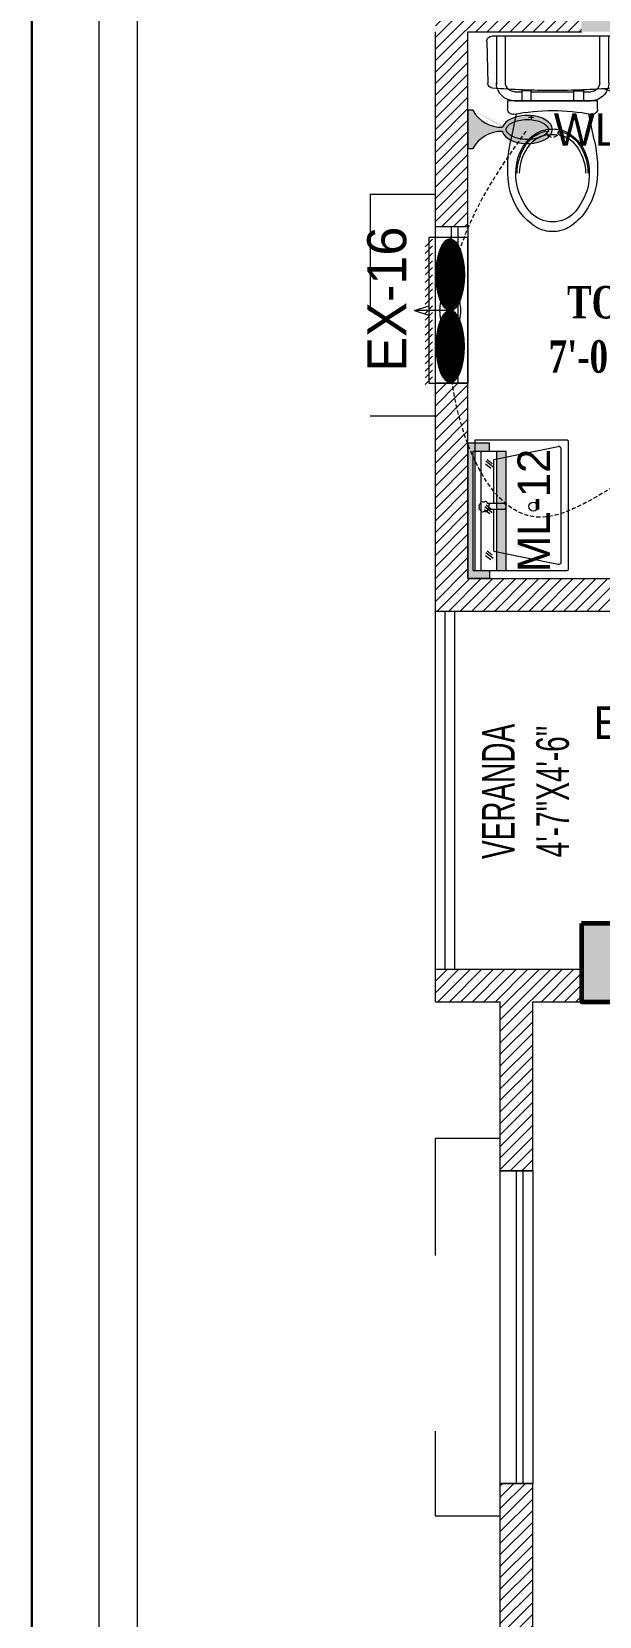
# Model space of a CAD drawing. Header units: inches. Extents: x 109699 to 44449955, y -10987 to 15824140.
# Drawn here: x 195930 to 196017.2, y -3763.8 to -3520.4 of the extents above; entities that cross this region are included whole.
import ezdxf

# ---------------------------------------------------------------- set-up
doc = ezdxf.new("R2010")
doc.units = ezdxf.units.IN
doc.header["$LTSCALE"] = 5
doc.header["$MEASUREMENT"] = 0
doc.linetypes.add('ACAD_ISO03W100', pattern=[30, 12, -18])
doc.linetypes.add('DASHED2', pattern=[0.375, 0.25, -0.125])
doc.layers.get('0').update_dxf_attribs({"color": 123})
for name, color, linetype, lineweight in [('@NORMAL', 7, 'Continuous', 5), ('cloumn', 253, 'Continuous', 60), ('dotted', 8, 'ACAD_ISO03W100', 5), ('E-Con-Point', 5, 'DASHED2', 13), ('E-ES-Energy Saver-Light', 140, 'Continuous', 13), ('E-EX-Exhaust-Fan', 190, 'Continuous', 13), ('E-ML-Mirror-Light', 6, 'Continuous', 13), ('E-WL-Wall-Light', 232, 'Continuous', 15), ('fixture', 255, 'Continuous', 0), ('glass', 140, 'Continuous', 18), ('ha', 252, 'Continuous', 5), ('WALL-1', 8, 'Continuous', 9)]:
    doc.layers.add(name, color=color, linetype=linetype, lineweight=lineweight)
doc.layers.add('T', color=8, linetype='Continuous')
doc.styles.get("Standard").update_dxf_attribs({"font": 'times.ttf'})
doc.styles.add('style2', font='ARIALN.TTF', dxfattribs={"width": 0.75, "height": 3})
pattern_1 = [(44.99999999999989, (142732.3835256985, 2531118.532197352), (-0.8838834764831833, 0.8838834764831855), [])]

# ---------------------------------------------------------------- blocks, each defined once
blk = doc.blocks.new('zxczxczxcz')
at = {"layer": '@NORMAL'}
for points in [[(177327.5446916085, -15450.10043627545), (175295.1813820154, -15450.10043627545), (175295.1813820154, -14276.83252409846), (177327.5446916085, -14276.83252409846)], [(177319.9075666944, -15442.46331136129), (175302.8185069296, -15442.46331136129), (175302.8185069296, -14284.46964901264), (177319.9075666944, -14284.46964901264)]]:
    blk.add_lwpolyline(points, close=True, dxfattribs=at)
at = {"layer": 'WALL-1', "lineweight": 30}
blk.add_lwpolyline([(177340.9096602083, -15463.46540487523), (175281.8164134157, -15463.46540487523), (175281.8164134157, -14263.46755549865), (177340.9096602083, -14263.46755549865)], close=True, dxfattribs=at)
blk = doc.blocks.new('coloumn-01')
at = {"layer": 'ha'}
h = blk.add_hatch(dxfattribs=at)
h.set_pattern_fill('AR-CONC', color=256, scale=0.5)
h.set_pattern_definition([(49.99999999999999, (0, 0), (3.586300913003767, -0.3137606749129755), [0.375, -4.125]), (355, (0, 0), (-0.693756668065, 3.760960668500059), [0.3, -3.3]), (100.45144446, (0.298858405, -0.02614672), (2.89254423363556, 3.447199954843147), [0.3187009599999999, -3.505710559999999]), (46.18420000000001, (0, 1), (5.336206653357862, -0.8275964039653827), [0.5625, -6.1875]), (96.63563549, (0.444683725, 0.931033465), (4.673309728371142, 4.870593003872752), [0.47805171, -5.258568799999999]), (351.1841639899999, (0, 1), (4.673309725273866, 4.870593001349951), [0.45, -4.950000005]), (21, (0.5, 0.75), (2.984535260592308, -2.013094453326694), [0.375, -4.125]), (326.0000000000001, (0.5, 0.75), (1.216576659607909, 3.625750225234265), [0.3, -3.3]), (71.45144474, (0.74871127, 0.58224213), (4.201111883649856, 1.612655764031769), [0.31870095, -3.50571056]), (37.50000000000001, (0, 0), (0.06079927658645334, 1.664469269156557), [0, -3.26, 0, -3.35, 0, -3.3125]), (7.499999999999999, (0, 0), (1.315347687210743, 1.972058559411801), [0, -1.91, 0, -3.185, 0, -1.2625]), (327.5, (-1.115, 0), (2.669112180862045, -0.1127743586718988), [0, -1.25, 0, -3.9, 0, -5.175]), (317.5, (-1.615, 0), (2.915930846711931, 0.5005249116615886), [0, -1.625, 0, -2.59, 0, -3.675])])
h.paths.add_polyline_path([(32128.44739975178, -2546319.049243456), (32092.44739975178, -2546319.049243456), (32092.44739975178, -2546331.049243456), (32128.44739975178, -2546331.049243456)])
h.paths.add_polyline_path([(32128.44739975189, -2546617.132962178), (32098.44739975189, -2546617.132962178), (32098.44739975189, -2546629.132962178), (32128.44739975189, -2546629.132962178)])
h.paths.add_polyline_path([(31978.51966727065, -2546605.132962178), (31966.51966727065, -2546605.132962178), (31966.51966727065, -2546635.132962178), (31978.51966727065, -2546635.132962178)])
h.paths.add_polyline_path([(31821.20333333506, -2546605.132962178), (31809.20333333506, -2546605.132962178), (31809.20333333506, -2546635.132962178), (31821.20333333506, -2546635.132962178)])
h.paths.add_polyline_path([(31689.20328743063, -2546611.133238418), (31677.20328743063, -2546611.133238418), (31677.20328743063, -2546635.133238418), (31689.20328743063, -2546635.133238418)])
h.paths.add_polyline_path([(31417.20347832461, -2546611.132962178), (31405.20347832461, -2546611.132962178), (31405.20347832461, -2546635.132962178), (31417.20347832461, -2546635.132962178)])
h.paths.add_polyline_path([(31435.20347912709, -2546415.348983645), (31405.20347912709, -2546415.348983645), (31405.20347912709, -2546427.348983645), (31435.20347912709, -2546427.348983645)])
h.paths.add_polyline_path([(31633.74647668525, -2546415.348983645), (31603.74647668525, -2546415.348983645), (31603.74647668525, -2546427.348983645), (31633.74647668525, -2546427.348983645)])
h.paths.add_polyline_path([(31821.20245073218, -2546319.049243455), (31809.20245073218, -2546319.049243455), (31809.20245073218, -2546349.049243455), (31821.20245073218, -2546349.049243455)])
h.paths.add_polyline_path([(31996.51966727068, -2546319.049243455), (31966.51966727068, -2546319.049243455), (31966.51966727068, -2546331.049243455), (31996.51966727068, -2546331.049243455)])
h.paths.add_polyline_path([(31581.74648750067, -2546291.049243452), (31541.74648750067, -2546291.049243452), (31541.74648750067, -2546301.049243452), (31581.74648750067, -2546301.049243452)])
h.paths.add_polyline_path([(31485.74647668505, -2546261.049243452), (31475.74647668505, -2546261.049243452), (31475.74647668505, -2546301.049243452), (31485.74647668505, -2546301.049243452)])
h.paths.add_polyline_path([(31581.74648750064, -2546206.049278549), (31521.74648750064, -2546206.049278549), (31521.74648750064, -2546216.049243455), (31581.74648750064, -2546216.049243455)])
h.paths.add_polyline_path([(31435.20347595899, -2546206.049243455), (31405.20347595899, -2546206.049243455), (31405.20347595899, -2546218.049243455), (31435.20347595899, -2546218.049243455)])
h.paths.add_polyline_path([(31435.20347912709, -2546094.049243455), (31405.20347912709, -2546094.049243455), (31405.20347912709, -2546106.049243455), (31435.20347912709, -2546106.049243455)])
h.paths.add_polyline_path([(31583.74647668522, -2546094.049243455), (31547.74647668522, -2546094.049243455), (31547.74647668522, -2546106.049243455), (31583.74647668522, -2546106.049243455)])
h.paths.add_polyline_path([(31775.41359277777, -2546094.049243455), (31763.41359277777, -2546094.049243455), (31763.41359277777, -2546124.049243455), (31775.41359277777, -2546124.049243455)])
h.paths.add_polyline_path([(32059.80123907101, -2546094.049243455), (32047.80123907101, -2546094.049243455), (32047.80123907101, -2546124.049243455), (32059.80123907101, -2546124.049243455)])
h.paths.add_polyline_path([(32058.06771510976, -2545913.633020405), (32028.06771510976, -2545913.633020405), (32028.06771510976, -2545925.633020405), (32058.06771510976, -2545925.633020405)])
h.paths.add_polyline_path([(32048.06771510973, -2545722.712815279), (32036.06771510973, -2545722.712815279), (32036.06771510973, -2545746.712815279), (32048.06771510973, -2545746.712815279)])
h.paths.add_polyline_path([(31799.41359277774, -2545913.633020405), (31763.41359277774, -2545913.633020405), (31763.41359277774, -2545925.633020405), (31799.41359277774, -2545925.633020405)])
h.paths.add_polyline_path([(31591.53986684192, -2545945.049243456), (31561.31223659915, -2545945.049243456), (31561.31223659915, -2545957.049243456), (31591.53986684192, -2545957.049243456)])
h.paths.add_polyline_path([(31435.20347912709, -2545945.049243456), (31405.20347912709, -2545945.049243456), (31405.20347912709, -2545957.049243456), (31435.20347912709, -2545957.049243456)])
h.paths.add_polyline_path([(31429.2035252499, -2545715.383477275), (31405.2035252499, -2545715.383477275), (31405.2035252499, -2545727.383477275), (31429.2035252499, -2545727.383477275)])
h.paths.add_polyline_path([(31605.53986684192, -2545715.383237123), (31581.53986684192, -2545715.383237123), (31581.53986684192, -2545727.383237123), (31605.53986684192, -2545727.383237123)])
h.paths.add_polyline_path([(31775.41359277774, -2545711.610186095), (31763.41359277774, -2545711.610186095), (31763.41359277774, -2545735.610186095), (31775.41359277774, -2545735.610186095)])
at = {"layer": 'cloumn', "elevation": -16.69191068199557}
blk.add_lwpolyline([(31405.20347912709, -2546094.049243455), (31405.20347912709, -2546106.049243455), (31435.20347912709, -2546106.049243455), (31435.20347912709, -2546094.049243455)], close=True, dxfattribs=at)
blk = doc.blocks.new('qplaz')
at = {"layer": 'fixture'}
for p, q in [((143569.7800132462, 341.4142088231699), (143569.7800132462, 321.8142088231655)), ((143584.1800132462, 341.61420882317), (143569.9800132462, 341.61420882317)), ((143584.1800132462, 321.6142088231654), (143584.1800132462, 341.61420882317)), ((143570.8861369331, 340.2625714804694), (143570.8861369331, 322.965846165866)), ((143581.2560437616, 338.6539164940569), (143571.3654443752, 340.6546305699137)), ((143581.2560437616, 338.6539164940569), (143581.2560437616, 332.2000209122216)), ((143579.3593405762, 331.8000209122216), (143579.3593405762, 331.7265742452862)), ((143582.0060121824, 332.2000209122216), (143579.7593405762, 332.2000209122216)), ((143579.7593405762, 331.3265742452861), (143582.0559613498, 331.3265742452861)), ((143581.2560437616, 331.3265742452861), (143581.2560437616, 324.5745011522785)), ((143581.2560437616, 324.5745011522785), (143571.3654443752, 322.5737870764217)), ((143569.9800132462, 321.6142088231654), (143584.1800132462, 321.6142088231654))]:
    blk.add_line(p, q, dxfattribs=at)
blk.add_circle((143575.1723653077, 331.7897488839506), 0.6913263923410093, dxfattribs=at)
for centre, radius, start, end in [((143569.9800132462, 341.4142088231699), 0.2000000000000455, 90, 180), ((143571.2861369331, 340.2625714804694), 0.4000000000000909, 78.56426997742129, 180), ((143579.7593405762, 331.8000209122216), 0.399999999999909, 90, 180), ((143579.7593405762, 331.7265742452862), 0.4000000000000909, 180, 270), ((143582.7354837368, 331.8035851411277), 0.8302349482081128, 151.4778612968022, 170.068074453921), ((143581.7676264227, 331.7482369799126), 0.2488769175943618, 313.6286890804716, 52.9172466688434), ((143582.7354837368, 331.8035851411277), 0.8302349482082407, 196.4778612963691, 215.0680744545824), ((143582.0119682067, 332.4488265509969), 0.248876917594301, 268.6286890816223, 7.917246669584689), ((143582.0902423269, 331.0800696110165), 0.2488769175944828, 358.6286890807748, 97.9172466688938), ((143582.7354837368, 331.8035851411277), 0.8302349482082407, 106.4778612964865, 125.0680744547195), ((143582.7354837368, 331.8035851411277), 0.8302349482086144, 241.4778612960077, 260.0680744547915), ((143582.6801355756, 332.7714424551863), 0.2488769175942959, 223.6286890812177, 322.9172466696585), ((143582.790831898, 330.8357278270691), 0.2488769175942959, 43.62868908121773, 142.9172466696585), ((143582.7354837368, 331.8035851411277), 0.8302349482088563, 61.4778612960077, 80.06807445479153), ((143582.7354837368, 331.8035851411277), 0.8302349482082931, 286.4778612964865, 305.0680744547195), ((143583.3807251467, 332.5271006712389), 0.248876917594301, 178.6286890807749, 277.9172466688938), ((143583.4589992669, 331.1583437312556), 0.2488769175944828, 88.62868908162226, 187.9172466695847), ((143582.7354837368, 331.8035851411277), 0.830234948208255, 16.47786129636911, 35.06807445458243), ((143583.7033410509, 331.8589333023399), 0.2488769175943618, 133.6286890804716, 232.9172466688434), ((143582.7354837368, 331.8035851411277), 0.8302349482084354, 331.4778612968021, 350.0680744541255), ((143569.9800132462, 321.8142088231655), 0.2000000000000455, 180, 270), ((143571.2861369331, 322.965846165866), 0.4000000000000909, 180, 281.4357300225787)]:
    blk.add_arc(centre, radius, start, end, dxfattribs=at)
blk = doc.blocks.new('nhjkkl')
at = {"layer": 'fixture'}
for p, q in [((143550.2312347457, 413.9730671772784), (143568.8430790594, 413.9730671772793)), ((143550.9065610597, 406.8304476761043), (143550.9065610476, 413.9730520486739)), ((143552.2954045853, 406.8304476553101), (143552.295404572, 413.9730369089164)), ((143566.7790000358, 406.8304174008415), (143566.7790000629, 413.9730217734107)), ((143568.1677981537, 413.9730520292499), (143568.1677527493, 408.0151220831901)), ((143549.5901182657, 406.7664480220853), (143549.4378542114, 413.1605533693012)), ((143569.6365050042, 413.160553386321), (143569.4842561156, 406.7664480432288)), ((143548.4963421248, 405.7263631810149), (143548.607251598, 406.5122054251713)), ((143548.607251598, 406.5122054251713), (143549.7157409937, 406.3564144534005)), ((143568.1677527493, 408.0151220831901), (143568.1677981597, 406.4336438885)), ((143568.1677981597, 406.4336438885), (143568.1677981659, 406.8304930909451)), ((143550.3819850576, 405.4614186200849), (143548.4963421248, 405.7263631810149)), ((143551.5813878428, 405.9018777620411), (143550.3819850576, 405.4614186200849)), ((143554.79288887, 405.4416192904139), (143553.6842026946, 405.441619307019)), ((143556.26127781, 405.5678778112876), (143554.7929191489, 405.5678777931987)), ((143554.7929191489, 405.5678777931987), (143554.7929191657, 404.0528211996536)), ((143562.8130511395, 405.4416192901674), (143556.2612324133, 405.4415738736677)), ((143556.261277828, 404.0528211778994), (143556.26127781, 405.5678778112876)), ((143562.8130813948, 404.0528211994076), (143562.8130814172, 405.5678777923752)), ((143562.8130814172, 405.5678777923752), (143564.2813946441, 405.5678778099075)), ((143565.3901262533, 405.4416192910601), (143564.2813644056, 405.4416193076988)), ((143564.2813946441, 405.5678778099075), (143564.2813946615, 404.0528211776734)), ((143552.6374877589, 404.0528211924245), (143566.4367957518, 404.0528211854942)), ((143552.6374877788, 402.7586299086117), (143552.6374877589, 404.0528211924245)), ((143553.1271576377, 398.0362349681834), (143553.9518113588, 402.0500473916766)), ((143565.3901262723, 404.052821200891), (143553.6842329504, 404.0527757819953)), ((143554.7929191657, 404.0528211996536), (143556.261277828, 404.0528211778994)), ((143556.2436128532, 401.8703246815119), (143556.2436128408, 401.076701986922)), ((143564.2813946615, 404.0528211776734), (143562.8130813948, 404.0528211994076)), ((143562.8306252776, 401.870324702267), (143562.8306253056, 401.0767019672573)), ((143565.1223207889, 402.0500776611082), (143565.9471258924, 398.0362349753721)), ((143566.4367957518, 404.0528211854942), (143566.4367957728, 402.7586601782943)), ((143556.6404317734, 401.4735209071393), (143555.8468090396, 401.4735208790955)), ((143562.4338063848, 401.4735208998579), (143563.2274290794, 401.4735208880586)), ((143559.3387398673, 398.4577576346321), (143558.9106931205, 398.6640308240756)), ((143560.1635449936, 398.6640308047001), (143559.7355133987, 398.4577576290383))]:
    blk.add_line(p, q, dxfattribs=at)
for centre, radius, start, end in [((143550.2312440123, 413.179452317064), 0.7936148602690781, 90.00066901502818, 181.3645564982883), ((143568.8430925063, 413.179430154478), 0.7936370229151675, 358.63708330143, 90.00097078565905), ((143550.3835517447, 406.7852967886536), 0.7936573326114393, 181.3608597506466, 265.4936567333053), ((143553.6835439005, 406.8302100781168), 2.776982850894335, 179.9950977868233, 198.7247616892986), ((143553.6840397306, 406.830291598628), 1.388635154058973, 179.9935610234081, 226.0579730208608), ((143565.3903243654, 406.8303071959601), 1.388675674785373, 313.9401349780949, 0.004546975725653977), ((143565.3906436726, 406.8305070680519), 2.777154493287228, 341.2709583579591, 359.9997116367785), ((143568.6908150557, 406.7853051890736), 0.7936651105025501, 274.5057515234096, 358.6385485059807), ((143559.3313820936, 520.4146619905953), 114.7747799088793, 265.4974651529274, 270.1027383364831), ((143553.6641671368, 406.8219761162256), 2.755988833818937, 198.6919603846717, 203.1962037287053), ((143553.6842451597, 406.830626965949), 2.777851183980603, 203.1970942653883, 269.9997481717924), ((143553.6842363313, 406.8306462703642), 1.389026963752532, 226.0622858634653, 269.9986125244432), ((143559.7429846886, 520.4144736201536), 114.7745915251009, 269.8972652920607, 274.5025384751385), ((143565.3900826332, 406.8305070130612), 2.777685812513137, 270.0009001508976, 341.2746753299377), ((143565.3900696894, 406.8304403121767), 1.388821022269026, 270.0023335401336, 318.9044295561592), ((143553.4310986414, 402.7586261222484), 0.7936108626023987, 179.9997266385257, 281.154795170795), ((143559.5371957675, 371.7938538244518), 30.76746556976699, 78.84496378673161, 101.1553274581742), ((143565.6431621761, 402.758675070728), 0.7936335968594284, 258.8438563195717, 359.9989248519769), ((143559.691574243, 394.4271028772321), 5.141188323198548, 104.2497094621876, 150.61330759848), ((143559.5371492295, 394.6434052969737), 5.084142630955329, 90.00008428513468, 118.9405262423073), ((143558.3670353377, 399.1001076362847), 0.3155730422259372, 304.1716716939285, 79.21640439466078), ((143559.5371191747, 394.6434638445119), 5.0840840834616, 61.05930362467164, 89.999745580456), ((143560.7072330775, 399.1001138847403), 0.3155697011984737, 100.7865058950931, 235.831238595057), ((143559.3826715294, 394.427120612819), 5.141172952833982, 29.38656240975397, 75.7501605465209), ((143572.2223725796, 393.6842009728691), 19.58487767572048, 167.1608948101009, 187.3028875654185), ((143561.8666311087, 392.9471293959111), 7.765781522712604, 148.9734116776313, 180.0370825543271), ((143560.6030199971, 393.4904633605145), 6.619506932955108, 122.1868749793399, 164.6422486899968), ((143559.4569603147, 394.4903639536053), 4.443393787718942, 101.8529499143643, 150.0038868718224), ((143558.9034807952, 398.7448373456175), 0.08112774840026897, 120.2938259573558, 275.1003766384382), ((143559.5371535633, 395.9875161606467), 2.906734715241127, 90.00023231647822, 103.4195897572691), ((143559.5371073564, 395.9877092781937), 2.906541597874001, 76.57996402864104, 89.99932147006473), ((143560.1707573169, 398.7448373461996), 0.08112776809779704, 264.8996260535975, 59.706176732827), ((143559.6173005208, 394.4904147853488), 4.443348715976101, 29.99569182148486, 78.14662877954265), ((143558.4712257037, 393.4904828698247), 6.619494466593977, 15.35760583437553, 57.81297954471867), ((143557.2076145146, 392.9471021420416), 7.765789141801811, 359.9631185417419, 31.02678941811098), ((143546.851903473, 393.6842435729975), 19.58487550162758, 352.6969860827403, 12.83897883790706), ((143563.4260475728, 392.801147338552), 9.524650229934462, 165.1413266773221, 192.8659346269845), ((143561.9397062611, 392.7187179168407), 7.485059714963107, 147.7595450529205, 178.2898013246998), ((143557.1345394465, 392.7186902103006), 7.485068091722362, 1.71040899528419, 32.24066526655368), ((143555.6481905647, 392.8011472918486), 9.524650235689958, 347.1340656589409, 14.85867360866212), ((143563.0484980828, 392.9327481596404), 10.39841761455111, 189.6220183945854, 217.9117471889267), ((143563.9317907136, 393.5092300994431), 10.19175081845734, 196.1153299050868, 219.5232582581568), ((143555.1424550462, 393.5091935918356), 10.19173337833671, 320.4769270377624, 343.8848553902324), ((143556.0257778566, 392.9327181524561), 10.39840516526215, 322.0884090897869, 350.378137884462), ((143561.7342255453, 392.2455549454055), 8.94320625309545, 219.6122136137997, 239.3816435217801), ((143559.5040281406, 389.9617490593175), 4.519470302409078, 220.5550458037677, 270.4192277752593), ((143559.5701948642, 389.961814163333), 4.519535626071895, 269.580394858351, 319.4445768290443), ((143557.3400579794, 392.2455549029521), 8.94320622922971, 300.6183568637677, 320.3877867722666), ((143559.4418071491, 388.7049738406661), 4.731726761745959, 241.4348748081609, 271.1544712317944), ((143559.6324764107, 388.7049738002104), 4.731726720728004, 268.8455291001113, 298.565125525756)]:
    blk.add_arc(centre, radius, start, end, dxfattribs=at)
blk = doc.blocks.new('E-W-LIGHT')
at = {"linetype": 'ByBlock', "ltscale": 0.5}
h = blk.add_hatch(color=256, dxfattribs=at)
h.dxf.hatch_style = 1
h.set_gradient(color1=(255, 255, 255), color2=(255, 255, 0), name='CYLINDER')
edge = h.paths.add_edge_path()
edge.add_spline(control_points=[(-96.71110423948552, 1.235367220396483), (-96.8976251288622, 1.235367220396483), (-97.08530367817384, 1.204590695443009), (-97.49532330615068, 1.060408411101338), (-97.71769888777162, 0.9452617532663472), (-98.18859363857634, 0.6007580769133996), (-98.4360601757027, 0.3712016227401077), (-98.9274233233457, -0.2076466389563343), (-99.17095937526851, -0.5565722783421756), (-99.79256403547286, -1.649000525487912), (-100.1403411294208, -2.496475964584042), (-100.6655547252501, -4.389078901701514), (-100.8435119435345, -5.433326140728264), (-100.996858843053, -7.577941591604359), (-100.9723680002039, -8.677864733885961), (-100.7253955626443, -10.7881619923927), (-100.5027117058065, -11.79805679996582), (-99.90205506231798, -13.59089832466863), (-99.52349327352754, -14.37265162368595), (-98.79708591162027, -15.46144462183512), (-98.46289770719719, -15.83531695936959), (-97.82402795464219, -16.37320808014224), (-97.52292902289115, -16.53708124557815), (-97.0332651008719, -16.69867335386745), (-96.83300356165012, -16.72444707740215), (-96.42760539585558, -16.70413243760904), (-96.21918910161975, -16.65733367471884), (-95.75858057275782, -16.45705756399432), (-95.50712660475898, -16.30138572900886), (-94.98330090317799, -15.85001415615693), (-94.71221849052682, -15.55449414506236), (-94.18744122004225, -14.82684639582039), (-93.93399672563008, -14.39521060388152), (-93.32240182252819, -13.09860869282319), (-93.0057716383552, -12.13470487732181), (-92.57508722519842, -10.03980369670334), (-92.46055768618565, -8.90959698224412), (-92.45565766659526, -6.646794607945969), (-92.56528275998282, -5.514732191470296), (-92.98715107886524, -3.412587944823316), (-93.29985699109132, -2.443281268231641), (-93.99092435031811, -0.9549615958549695), (-94.34810290115182, -0.3877643056552464), (-95.07582621573985, 0.4836147841888085), (-95.44374809115733, 0.7854262440646148), (-96.01798165069457, 1.105607693885873), (-96.24029005175481, 1.180327462172805), (-96.53763867025813, 1.228459302029147), (-96.62438560181026, 1.235367220396483), (-96.71110423948552, 1.235367220396483)], knot_values=[0, 0, 0, 0, 0.194197829587449, 0.194197829587449, 0.388395659174898, 0.388395659174898, 0.582593488762347, 0.582593488762347, 0.776791318349796, 0.776791318349796, 1.110216687407361, 1.110216687407361, 1.443642056464925, 1.443642056464925, 1.77706742552249, 1.77706742552249, 2.110492794580054, 2.110492794580054, 2.443918163637619, 2.443918163637619, 2.701496175378678, 2.701496175378678, 2.959074187119738, 2.959074187119738, 3.169612053741, 3.169612053741, 3.380149920362263, 3.380149920362263, 3.590687786983526, 3.590687786983526, 3.801225653604789, 3.801225653604789, 4.011763520226051, 4.011763520226051, 4.360140390670959, 4.360140390670959, 4.708517261115867, 4.708517261115867, 5.056894131560775, 5.056894131560775, 5.405271002005684, 5.405271002005684, 5.69307956715584, 5.69307956715584, 5.980888132305996, 5.980888132305996, 6.192897451070847, 6.192897451070847, 6.283185307179586, 6.283185307179586, 6.283185307179586, 6.283185307179586], degree=3, periodic=0)
at = {"layer": 'E-WL-Wall-Light', "linetype": 'ByBlock', "ltscale": 0.5}
h = blk.add_hatch(color=256, dxfattribs=at)
h.dxf.hatch_style = 1
edge = h.paths.add_edge_path()
edge.add_ellipse((-96.71110423948552, -7.740473765769313), major_axis=(0, 10.71660606041263), ratio=0.559300439547623, start_angle=187.7376784571124, end_angle=531.0374031504149)
edge.add_arc((-112.001170541625, -18.46997501720373), 14.35701343791298, -60.53601194170483, 0.5736542653427819, ccw=False)
edge.add_line((-104.9392941575301, -30.97012448799713), (-104.939294157532, -33.06572841662167))
edge.add_line((-104.939294157532, -33.06572841662167), (-88.60969415754215, -33.06572841666017))
edge.add_line((-88.60969415754215, -33.06572841666017), (-88.60969415754002, -30.97012448799946))
edge.add_arc((-81.54781777344922, -18.46997501720374), 14.35701343791298, 179.559619270027, 240.5360119417236, ccw=False)
edge = h.paths.add_edge_path(flags=16)
edge.add_spline(control_points=[(-96.71110423948552, 1.235367220396483), (-96.8976251288622, 1.235367220396483), (-97.08530367817384, 1.204590695443009), (-97.49532330615068, 1.060408411101338), (-97.71769888777162, 0.9452617532663472), (-98.18859363857634, 0.6007580769133996), (-98.4360601757027, 0.3712016227401077), (-98.9274233233457, -0.2076466389563343), (-99.17095937526851, -0.5565722783421756), (-99.79256403547286, -1.649000525487912), (-100.1403411294208, -2.496475964584042), (-100.6655547252501, -4.389078901701514), (-100.8435119435345, -5.433326140728264), (-100.996858843053, -7.577941591604359), (-100.9723680002039, -8.677864733885961), (-100.7253955626443, -10.7881619923927), (-100.5027117058065, -11.79805679996582), (-99.90205506231798, -13.59089832466863), (-99.52349327352754, -14.37265162368595), (-98.79708591162027, -15.46144462183512), (-98.46289770719719, -15.83531695936959), (-97.82402795464219, -16.37320808014224), (-97.52292902289115, -16.53708124557815), (-97.0332651008719, -16.69867335386745), (-96.83300356165012, -16.72444707740215), (-96.42760539585558, -16.70413243760904), (-96.21918910161975, -16.65733367471884), (-95.75858057275782, -16.45705756399432), (-95.50712660475898, -16.30138572900886), (-94.98330090317799, -15.85001415615693), (-94.71221849052682, -15.55449414506236), (-94.18744122004225, -14.82684639582039), (-93.93399672563008, -14.39521060388152), (-93.32240182252819, -13.09860869282319), (-93.0057716383552, -12.13470487732181), (-92.57508722519842, -10.03980369670334), (-92.46055768618565, -8.90959698224412), (-92.45565766659526, -6.646794607945969), (-92.56528275998282, -5.514732191470296), (-92.98715107886524, -3.412587944823316), (-93.29985699109132, -2.443281268231641), (-93.99092435031811, -0.9549615958549695), (-94.34810290115182, -0.3877643056552464), (-95.07582621573985, 0.4836147841888085), (-95.44374809115733, 0.7854262440646148), (-96.01798165069457, 1.105607693885873), (-96.24029005175481, 1.180327462172805), (-96.53763867025813, 1.228459302029147), (-96.62438560181026, 1.235367220396483), (-96.71110423948552, 1.235367220396483)], knot_values=[0, 0, 0, 0, 0.194197829587449, 0.194197829587449, 0.388395659174898, 0.388395659174898, 0.582593488762347, 0.582593488762347, 0.776791318349796, 0.776791318349796, 1.110216687407361, 1.110216687407361, 1.443642056464925, 1.443642056464925, 1.77706742552249, 1.77706742552249, 2.110492794580054, 2.110492794580054, 2.443918163637619, 2.443918163637619, 2.701496175378678, 2.701496175378678, 2.959074187119738, 2.959074187119738, 3.169612053741, 3.169612053741, 3.380149920362263, 3.380149920362263, 3.590687786983526, 3.590687786983526, 3.801225653604789, 3.801225653604789, 4.011763520226051, 4.011763520226051, 4.360140390670959, 4.360140390670959, 4.708517261115867, 4.708517261115867, 5.056894131560775, 5.056894131560775, 5.405271002005684, 5.405271002005684, 5.69307956715584, 5.69307956715584, 5.980888132305996, 5.980888132305996, 6.192897451070847, 6.192897451070847, 6.283185307179586, 6.283185307179586, 6.283185307179586, 6.283185307179586], degree=3, periodic=0)
for p, q in [((-104.9392941575301, -30.97012448799713), (-104.939294157532, -33.06572841662167)), ((-104.939294157532, -33.06572841662167), (-88.60969415754215, -33.06572841666017)), ((-88.60969415754215, -33.06572841666017), (-88.60969415754002, -30.97012448803655))]:
    blk.add_line(p, q)
at = {"linetype": 'ByBlock', "ltscale": 0.5}
for centre, start, end in [((-112.001170541625, -18.46997501720374), 299.4639880582952, 0.5736542653427851), ((-81.54781777344922, -18.46997501720374), 179.4263457346572, 240.5360119417045)]:
    blk.add_arc(centre, 14.35701343791298, start, end, dxfattribs=at)
blk.add_ellipse((-96.71110423948552, -7.740473765769313), major_axis=(0, 10.71660606041263), ratio=0.559300439547623, start_param=3.276640619127039, end_param=9.268351136215248, dxfattribs=at)
blk.add_open_spline([(-96.71110423948552, 1.235367220396483), (-96.8976251288622, 1.235367220396483), (-97.08530367817384, 1.204590695443009), (-97.49532330615068, 1.060408411101338), (-97.71769888777162, 0.9452617532663472), (-98.18859363857634, 0.6007580769133996), (-98.4360601757027, 0.3712016227401077), (-98.9274233233457, -0.2076466389563343), (-99.17095937526851, -0.5565722783421756), (-99.79256403547286, -1.649000525487912), (-100.1403411294208, -2.496475964584042), (-100.6655547252501, -4.389078901701514), (-100.8435119435345, -5.433326140728264), (-100.996858843053, -7.577941591604359), (-100.9723680002039, -8.677864733885961), (-100.7253955626443, -10.7881619923927), (-100.5027117058065, -11.79805679996582), (-99.90205506231798, -13.59089832466863), (-99.52349327352754, -14.37265162368595), (-98.79708591162027, -15.46144462183512), (-98.46289770719719, -15.83531695936959), (-97.82402795464219, -16.37320808014224), (-97.52292902289115, -16.53708124557815), (-97.0332651008719, -16.69867335386745), (-96.83300356165012, -16.72444707740215), (-96.42760539585558, -16.70413243760904), (-96.21918910161975, -16.65733367471884), (-95.75858057275782, -16.45705756399432), (-95.50712660475898, -16.30138572900886), (-94.98330090317799, -15.85001415615693), (-94.71221849052682, -15.55449414506236), (-94.18744122004225, -14.82684639582039), (-93.93399672563008, -14.39521060388152), (-93.32240182252819, -13.09860869282319), (-93.0057716383552, -12.13470487732181), (-92.57508722519842, -10.03980369670334), (-92.46055768618565, -8.90959698224412), (-92.45565766659526, -6.646794607945969), (-92.56528275998282, -5.514732191470296), (-92.98715107886524, -3.412587944823316), (-93.29985699109132, -2.443281268231641), (-93.99092435031811, -0.9549615958549695), (-94.34810290115182, -0.3877643056552464), (-95.07582621573985, 0.4836147841888085), (-95.44374809115733, 0.7854262440646148), (-96.01798165069457, 1.105607693885873), (-96.24029005175481, 1.180327462172805), (-96.53763867025813, 1.228459302029147), (-96.62438560181026, 1.235367220396483), (-96.71110423948552, 1.235367220396483)], degree=3, knots=[0, 0, 0, 0, 0.194197829587449, 0.194197829587449, 0.388395659174898, 0.388395659174898, 0.582593488762347, 0.582593488762347, 0.776791318349796, 0.776791318349796, 1.110216687407361, 1.110216687407361, 1.443642056464925, 1.443642056464925, 1.77706742552249, 1.77706742552249, 2.110492794580054, 2.110492794580054, 2.443918163637619, 2.443918163637619, 2.701496175378678, 2.701496175378678, 2.959074187119738, 2.959074187119738, 3.169612053741, 3.169612053741, 3.380149920362263, 3.380149920362263, 3.590687786983526, 3.590687786983526, 3.801225653604789, 3.801225653604789, 4.011763520226051, 4.011763520226051, 4.360140390670959, 4.360140390670959, 4.708517261115867, 4.708517261115867, 5.056894131560775, 5.056894131560775, 5.405271002005684, 5.405271002005684, 5.69307956715584, 5.69307956715584, 5.980888132305996, 5.980888132305996, 6.192897451070847, 6.192897451070847, 6.283185307179586, 6.283185307179586, 6.283185307179586, 6.283185307179586], dxfattribs=at)
blk = doc.blocks.new('E-MIRROR')
at = {"linetype": 'ByBlock', "ltscale": 0.5}
h = blk.add_hatch(color=256, dxfattribs=at)
h.dxf.hatch_style = 1
h.paths.add_polyline_path([(-3.803825716282212, 2.446194755687683), (-4.624919714406442, 2.446194755687683), (-4.62491971440644, 1.06206045303217), (-16.82861533086331, 1.06206045303217), (-16.82861533086331, 2.446194755687683), (-17.64970932898754, 2.446194755687683), (-17.64970932898754, 0.6069118485903171), (-3.803825716282212, 0.6069118485903171)])
h.paths.add_polyline_path([(-4.624919714406442, 3.884460453032168), (-16.82861533086331, 3.884460453032168), (-16.82861533086331, 3.048292623822446), (-4.624919714406442, 3.048292623822446)])
for p, q in [((-4.624919714406442, 3.88446045303217, 10051), (-16.82861533086331, 3.88446045303217, 10051)), ((-16.82861533086331, 1.062060453032171, 10051), (-16.82861533086331, 3.88446045303217, 10051)), ((-16.82861533086331, 3.048292623822448, 10051), (-4.624919714406442, 3.048292623822448, 10051)), ((-15.84009277979034, 2.134810924049816, -4132.9712), (-15.23268653038967, 2.757759762277937, -4132.9712)), ((-6.4823312140197, 2.134810924050456, -4132.9712), (-5.874924964619035, 2.75775976227858, -4132.9712)), ((-4.624919714406442, 1.062060453032171, 10051), (-4.624919714406442, 3.88446045303217, 10051)), ((-16.82861533086331, 2.446194755687686, 10051), (-17.64970932898754, 2.446194755687686, 10051)), ((-17.64970932898754, 2.446194755687686, 10051), (-17.64970932898754, 0.6069118485903177, 10051)), ((-16.82861533086331, 1.706557592298256, 10051), (-4.624919714406442, 1.706557592298256, 10051)), ((-16.00565070650659, 2.247419289612556, 2959.014400000002), (-15.57607335201684, 2.686018207375187, 2959.014400000002)), ((-15.52937958076724, 2.121438535564381, 2959.014400000002), (-15.09980222627749, 2.560037453327011, 2959.014400000002)), ((-11.35052072305241, 2.152482457534203, 2959.014400000002), (-10.92094336856267, 2.591081375296835, 2959.014400000002)), ((-11.18496279633616, 2.039874091971463, -4132.9712), (-10.5775565469355, 2.662822930199585, -4132.9712)), ((-10.87424959731306, 2.026501703486027, 2959.014400000002), (-10.44467224282331, 2.465100621248658, 2959.014400000002)), ((-6.647889140735954, 2.247419289613197, 2959.014400000002), (-6.218311786246209, 2.686018207375829, 2959.014400000002)), ((-6.171618014996598, 2.121438535565022, 2959.014400000002), (-5.742040660506856, 2.560037453327653, 2959.014400000002)), ((-4.624919714406442, 2.446194755687686, 10051), (-3.803825716282212, 2.446194755687686, 10051)), ((-3.803825716282212, 2.446194755687686, 10051), (-3.803825716282212, 0.6069118485903177, 10051)), ((-17.64970932898754, 0.6069118485903177, 10051), (-3.803825716282212, 0.6069118485903177, 10051)), ((-4.624919714406442, 1.062060453032171, 10051), (-16.82861533086331, 1.062060453032171, 10051))]:
    blk.add_line(p, q)
blk = doc.blocks.new('A$C1C755710')
at = {"linetype": 'ByBlock', "ltscale": 0.5}
h = blk.add_hatch(dxfattribs=at)
h.set_pattern_fill('ANSI31', color=256)
h.set_pattern_definition([(45, (0, 0), (-0.08838834764831843, 0.08838834764831845), [])])
edge = h.paths.add_edge_path()
edge.add_ellipse((199.1649073579174, 94.51384083836456), major_axis=(191.0280833619181, 3.971377967073551e-11), ratio=0.3951307893636453, start_angle=-2.146606530950382e-05, end_angle=6.29936271653392)
edge.add_ellipse((199.1649073579174, 94.51384083836456), major_axis=(191.0280833619181, 3.971377967073551e-11), ratio=0.3951307893636453, start_angle=6.29936271653392, end_angle=41.72868663856591)
edge.add_ellipse((199.1649073579174, 94.51384083836456), major_axis=(191.0280833619181, 3.971377967073551e-11), ratio=0.3951307893636453, start_angle=41.72868663856591, end_angle=359.9999785339347)
edge = h.paths.add_edge_path()
edge.add_ellipse((581.2210740817536, 94.51384083836456), major_axis=(-191.0280833619181, 3.971377967073551e-11), ratio=0.3951307893636453, start_angle=2.146606529957221e-05, end_angle=318.2713133614341)
edge.add_ellipse((581.2210740817536, 94.51384083836456), major_axis=(-191.0280833619181, 3.971377967073551e-11), ratio=0.3951307893636453, start_angle=318.2713133614341, end_angle=360.0000214660653)
at = {"ltscale": 2}
for p, q in [((389.0395967610093, 285.5447172545246), (364.2144678700133, 207.9370213896327)), ((389.0395967610093, 102.7958703805634), (389.0395967610093, 285.5447172545246)), ((389.0395967610093, 285.5447172545246), (413.8647256520053, 207.9370213896327)), ((9.237156729897833, 188.2013995007728), (49.73115919703559, 228.6954019679106)), ((44.42906965014117, 188.2013995007728), (84.92307211727893, 228.6954019679106)), ((83.87120178474288, 188.2013995007728), (124.3652042518806, 228.6954019679106)), ((124.5506794197281, 188.2013995007728), (165.0446818868659, 228.6954019679106)), ((159.7425923399715, 188.2013995007728), (200.2365948071092, 228.6954019679106)), ((199.1847244745732, 188.2013995007728), (239.6787269417109, 228.6954019679106)), ((241.5598876592558, 188.2013995007728), (282.0538901263935, 228.6954019679106)), ((276.7518005794991, 188.2013995007728), (317.2458030466369, 228.6954019679106)), ((316.1939327141008, 188.2013995007728), (356.6879351812386, 228.6954019679106)), ((365.3524135401385, 188.2013995007728), (405.8464160072763, 228.6954019679106)), ((400.5443264603819, 188.2013995007728), (441.0383289275196, 228.6954019679106)), ((439.9864585949836, 188.2013995007728), (480.4804610621213, 228.6954019679106)), ((481.5137070744968, 188.2013995007728), (522.0077095416345, 228.6954019679106)), ((516.7056199947401, 188.2013995007728), (557.1996224618779, 228.6954019679106)), ((556.1477521293418, 188.2013995007728), (596.6417545964796, 228.6954019679106)), ((597.6751444695255, 188.2013995007728), (638.1691469366633, 228.6954019679106)), ((632.8670573897689, 188.2013995007728), (673.3610598569066, 228.6954019679106)), ((672.3091895243706, 188.2013995007728), (712.8031919915084, 228.6954019679106)), ((708.7490936335089, 188.2013995007728), (749.2430961006467, 228.6954019679106)), ((743.9410065537522, 188.2013995007728), (784.43500902089, 228.6954019679106))]:
    blk.add_line(p, q, dxfattribs=at)
blk.add_lwpolyline([(-2.91038304567337e-11, 207.9370213896327), (777.604823705391, 207.9370213896327), (777.604823705391, -2.91038304567337e-11), (-2.91038304567337e-11, -2.91038304567337e-11)], close=True, dxfattribs=at)
for centre, start, end in [((390.1929907198355, -134.2364891821926), 80.14559333652657, 99.85440666347343), ((390.1929907198355, 323.2641150363197), 260.1455933365266, 279.8544066634735)]:
    blk.add_arc(centre, 283.1687490877094, start, end, dxfattribs=at)
at = {"extrusion": (0, 0, -1)}
blk.add_ellipse((199.1649073579174, 94.51384083836456), major_axis=(191.0280833619181, 3.971377967073551e-11), ratio=0.3951307893636453, dxfattribs=at)
blk.add_ellipse((581.2210740817536, 94.51384083836456), major_axis=(-191.0280833619181, 3.971377967073551e-11), ratio=0.3951307893636453)

msp = doc.modelspace()

# ---------------------------------------------------------------- hatches: boundary and pattern name
at = {"layer": '@NORMAL'}
h = msp.add_hatch(dxfattribs=at)
h.set_pattern_fill('ANSI31', scale=10, angle=-7.63333123551244e-14, style=0)
h.set_pattern_definition(pattern_1)
h.paths.add_polyline_path([(196014.420604939, -3664.423741294564), (195991.9846228964, -3664.423741294564), (195991.9846228964, -3669.423741294564), (196001.963602497, -3669.423741294564), (196001.963602497, -3695.423741294564), (196006.963602497, -3695.423741294564), (196006.963602497, -3669.423741294564), (196014.420604939, -3669.423741294564)])
h = msp.add_hatch(dxfattribs=at)
h.set_pattern_fill('ANSI31', scale=10, angle=-7.63333123551244e-14, style=0)
h.set_pattern_definition([(44.99999999999989, (142869.33548188, 2531118.532122692), (-0.8838834764831833, 0.8838834764831855), [])])
h.paths.add_polyline_path([(196014.4206049389, -3769.42381595497), (196006.963602497, -3769.42381595497), (196006.963602497, -3743.423741294564), (196001.963602497, -3743.423741294564), (196001.963602497, -3774.42381595497), (196004.963602497, -3774.42381595497), (196004.963602497, -3855.42381595497), (196009.963602497, -3855.42381595497), (196009.963602497, -3774.42381595497), (196014.4206049389, -3774.42381595497)])
at = {"layer": 'ha'}
h = msp.add_hatch(dxfattribs=at)
h.set_pattern_fill('ANSI31', scale=10, angle=-7.63333123551244e-14, style=0)
h.set_pattern_definition(pattern_1)
h.paths.add_polyline_path([(195996.9846228964, -3515.423741294564), (195996.9846228964, -3498.298027028823), (195991.9846228964, -3498.298027028823), (195991.9846228964, -3498.298163509024), (195991.9846228964, -3520.423604813897), (195991.9846228964, -3550.423741294564), (195996.9846228964, -3550.423741294564), (195996.9846228964, -3520.423741294564), (196014.420604939, -3520.423741294564), (196014.420604939, -3515.423741294564)])
h = msp.add_hatch(dxfattribs=at)
h.set_pattern_fill('ANSI31', scale=10, angle=-7.63333123551244e-14, style=0)
h.set_pattern_definition(pattern_1)
h.paths.add_polyline_path([(196055.9846228964, -3604.423741294564), (196050.9846228964, -3604.423741294564), (195996.9846228964, -3604.423741294564), (195996.9846228964, -3574.423741294564), (195991.9846228964, -3574.423741294564), (195991.9846228964, -3609.423741294564), (196055.9846228965, -3609.423741294535)])

# ---------------------------------------------------------------- linework, layer by layer
at = {"layer": '@NORMAL', "color": 13}
for p, q in [((195991.9846228964, -3664.423741294564, 0.2759286585245668), (195991.9846228964, -3609.423741294564, 0.3128414102024131)), ((195993.4846228964, -3664.423741294564, 0.2759286585245668), (195993.4846228964, -3609.423741294564, 0.3128414102024131)), ((195994.9846228964, -3664.423741294564, 0.2759286585245668), (195994.9846228964, -3609.423741294564, 0.3128414102024131))]:
    msp.add_line(p, q, dxfattribs=at)
at = {"layer": 'dotted', "ltscale": 0.3}
for points, elevation in [([(195991.9846228964, -3545.423741294098), (195981.9846228964, -3545.423741294098), (195981.9846228964, -3579.423741293604), (195991.9846228942, -3579.423741293604)], -0.3221608700061616), ([(196001.963602497, -3690.423741294564), (195991.963602497, -3690.423741294564), (195991.963602497, -3748.423741294651), (196001.963602497, -3748.423741294564)], 0.1937702426830192)]:
    msp.add_lwpolyline(points, dxfattribs=dict(at, elevation=elevation))
at = {"layer": 'E-Con-Point', "ltscale": 0.5}
msp.add_spline([(196063.1803607075, -3567.215316819767, 0.3363313430883146), (196019.8613129775, -3590.000031214906), (196008.3613129775, -3595.000031214906), (195993.9903297877, -3563.226231830359, 0.3363313430883323), (196006.1043464095, -3535.446565093714, 0.3625058397326146)], degree=3, dxfattribs=at)
at = {"layer": 'glass'}
for p, q in [((195991.9846228964, -3574.423741294564, 0.5443850343634935), (195991.9846228964, -3550.423741294564, 0.5443850343634935)), ((195994.4846228964, -3574.423741294564, 0.5443850343634935), (195994.4846228964, -3550.423741294564, 0.5443850343634935)), ((195995.4846228964, -3574.423741294564, 0.5443850343634935), (195995.4846228964, -3550.423741294564, 0.5443850343634935)), ((195996.9846228964, -3550.423741294564, 0.5443850343634935), (195996.9846228964, -3574.423741294564, 0.5443850343634935)), ((196001.963602497, -3743.423741294564, 0.2937702426830029), (196001.963602497, -3695.423741294564, 0.2937702426830029)), ((196004.463602497, -3743.423741294564, 0.2937702426830029), (196004.463602497, -3695.423741294564, 0.2937702426830029)), ((196005.463602497, -3743.423741294564, 0.2937702426830029), (196005.463602497, -3695.423741294564, 0.2937702426830029)), ((196006.963602497, -3695.423741294564, 0.2937702426830029), (196006.963602497, -3743.423741294564, 0.2937702426830029))]:
    msp.add_line(p, q, dxfattribs=at)
at = {"layer": 'WALL-1'}
for p, q in [((195991.9846228964, -3550.423741294535, 0.4443850343634175), (195991.9846228964, -3520.423741294564, 0.3725729538265838)), ((195996.9846228965, -3520.423741294564, 0.3759286585245682), (196014.4206049389, -3520.423741294564, 0.3759286585245682)), ((195996.9846228964, -3550.423741294564, 0.3524387256386454), (195996.9846228964, -3520.423741294564, 0.3725729538265838)), ((195996.9846228964, -3550.423741294564, 0.4443850343634921), (195991.9846228964, -3550.423741294564, 0.4443850343634921)), ((195996.9846228964, -3550.423741294564, 0.5443850343634935), (195991.9846228964, -3550.423741294564, 0.5443850343634935)), ((195991.9846228964, -3609.423741294564, 0.3128414102024095), (195991.9846228964, -3574.423741294564, 0.4443850343634921)), ((195996.9846228964, -3574.423741294564, 0.4443850343634921), (195991.9846228964, -3574.423741294564, 0.4443850343634921)), ((195996.9846228964, -3574.423741294564, 0.5443850343634935), (195991.9846228964, -3574.423741294564, 0.5443850343634935)), ((195996.9846228964, -3604.423741294564, 0.3161971149003975), (195996.9846228964, -3574.423741294564, 0.3363313430883323)), ((195996.9846228964, -3604.423741294564, 0.3759286585245682), (196055.9846228964, -3604.423741294564, 0.3759286585245682)), ((195991.9846228964, -3609.423741294564, 0.3759286585245682), (196055.9846228965, -3609.423741294535, 0.3759286585245682)), ((195991.9846228964, -3664.423741294564, 0.2759286585245668), (196014.4206049389, -3664.423741294564, 0.2759286585245668)), ((195991.9846228964, -3669.423741299221, 0.2725729538232002), (195991.9846228964, -3664.423741294564, 0.2759286585245846)), ((195991.9846228963, -3669.423741294564, 0.2759286585245668), (196001.963602497, -3669.423741294564, 0.2759286585245668)), ((196001.963602497, -3695.423741294564, 0.2937702426827364), (196001.963602497, -3669.423741294564, 0.1785524209008074)), ((196006.963602497, -3695.423741294564, 0.193770242683005), (196006.963602497, -3669.423741294564, 0.1785524209007932)), ((196006.963602497, -3669.423741294564, 0.2785524209007946), (196014.420604939, -3669.423741294098, 0.2759286585245597)), ((196006.963602497, -3695.423741294564, 0.3047900446632319), (196001.963602497, -3695.423741294564, 0.3047900446632319)), ((196001.963602497, -3695.423741294564, 0.2937702426830029), (196006.963602497, -3695.423741294564, 0.2937702426830029)), ((196001.963602497, -3774.423741294564, 0.2336514308019169), (196001.963602497, -3743.423741294564, 0.2937702426830207)), ((196006.963602497, -3743.423741294564, 0.3047900446632319), (196001.963602497, -3743.423741294564, 0.3047900446632319)), ((196001.963602497, -3743.423741294564, 0.2937702426830029), (196006.963602497, -3743.423741294564, 0.2937702426830029)), ((196006.963602497, -3769.423741294564, 0.2310276684256714), (196006.963602497, -3743.423741294564, 0.2158098466434453))]:
    msp.add_line(p, q, dxfattribs=at)

# ---------------------------------------------------------------- block references
at = {"layer": '@NORMAL'}
msp.add_blockref('coloumn-01', (164609.2171258143, 2542436.625502162, 16.96783934052013), dxfattribs=at)
at = {"layer": '@NORMAL', "xscale": -1}
msp.add_blockref('nhjkkl', (339569.5281841204, -3935.095765756616, 0.4759286585248006), dxfattribs=at)
at = {"layer": '@NORMAL', "rotation": 180}
msp.add_blockref('qplaz', (339582.2145050087, -3261.581345651937, 0.5981606094662979), dxfattribs=at)
at = {"layer": 'E-EX-Exhaust-Fan', "xscale": -0.02880000000732252, "yscale": 0.02880000000732252, "zscale": 0.02880000000732252, "rotation": 90}
msp.add_blockref('A$C1C755710', (195996.9846228964, -3552.028722366155, 0.3363313430883323), dxfattribs=at)
at = {"layer": 'E-ML-Mirror-Light', "xscale": 1.50043415340042, "yscale": 1.800520984101695, "zscale": 1.50043415340042, "rotation": 270}
msp.add_blockref('E-MIRROR', (195995.8920000579, -3610.131180115955, -15079.94931810325), dxfattribs=at)
at = {"layer": 'E-WL-Wall-Light', "xscale": 0.3601041968213394, "yscale": 0.3601041968213394, "zscale": 0.3601041968213394, "rotation": 270}
msp.add_blockref('E-W-LIGHT', (196008.8917304702, -3570.272642785955, 0.3625058397326146), dxfattribs=at)
at = {"layer": 'WALL-1', "linetype": 'Continuous', "xscale": 0.7745455872000001, "yscale": 0.7745455872000001, "zscale": 0.7745455872000001, "rotation": 270}
msp.add_blockref('zxczxczxcz', (207907.1302514823, 132789.8010087634), dxfattribs=at)

# ---------------------------------------------------------------- texts
at = {"layer": 'E-ES-Energy Saver-Light', "insert": (196016.2533018397, -3629.129133062451, 16.3894735098146), "char_height": 5, "width": 17.82501602027332, "attachment_point": 7}
msp.add_mtext('{\\fCentury Gothic|b0|i0|c0|p34;ES-12}', dxfattribs=at)
at = {"layer": 'E-EX-Exhaust-Fan', "insert": (195987.6006487264, -3572.661532012961, 0.4363313430883323), "char_height": 6, "width": 24.08470202641911, "attachment_point": 7, "rotation": 90}
msp.add_mtext('{\\fCentury Gothic|b0|i0|c0|p34;EX-16}', dxfattribs=at)
at = {"layer": 'E-ML-Mirror-Light', "insert": (196009.6045305319, -3603.449125828899, 0.9143577243663223), "char_height": 5, "width": 24.08470202641911, "attachment_point": 7, "rotation": 90.00000000000003}
msp.add_mtext('{\\fCentury Gothic|b0|i0|c0|p34;ML-12}', dxfattribs=at)
at = {"layer": 'E-WL-Wall-Light', "insert": (196010.1749401176, -3532.956431452266, -15.45834276940128), "char_height": 5, "width": 24.08470202641911, "attachment_point": 1}
msp.add_mtext('{\\fCentury Gothic|b0|i0|c0|p34;WL-61}', dxfattribs=at)
at = {"layer": 'T', "insert": (196023.0766786613, -3572.887540089925, -0.1214475790990548), "char_height": 5, "width": 44.92537410357909, "attachment_point": 8, "style": 'style2'}
msp.add_mtext("{\\fRomantic|b1|i0|c2|p2;TOILET\\P7'-0''x4'-6''}", dxfattribs=at)
at = {"layer": 'T', "insert": (196012.5603626716, -3637.128739173233, 33.93567868104026), "char_height": 5, "width": 44.92537410357909, "attachment_point": 8, "rotation": 89.99999999999982, "style": 'style2'}
msp.add_mtext("VERANDA\\P4'-7''X4'-6''", dxfattribs=at)

doc.saveas('drawing.dxf')
